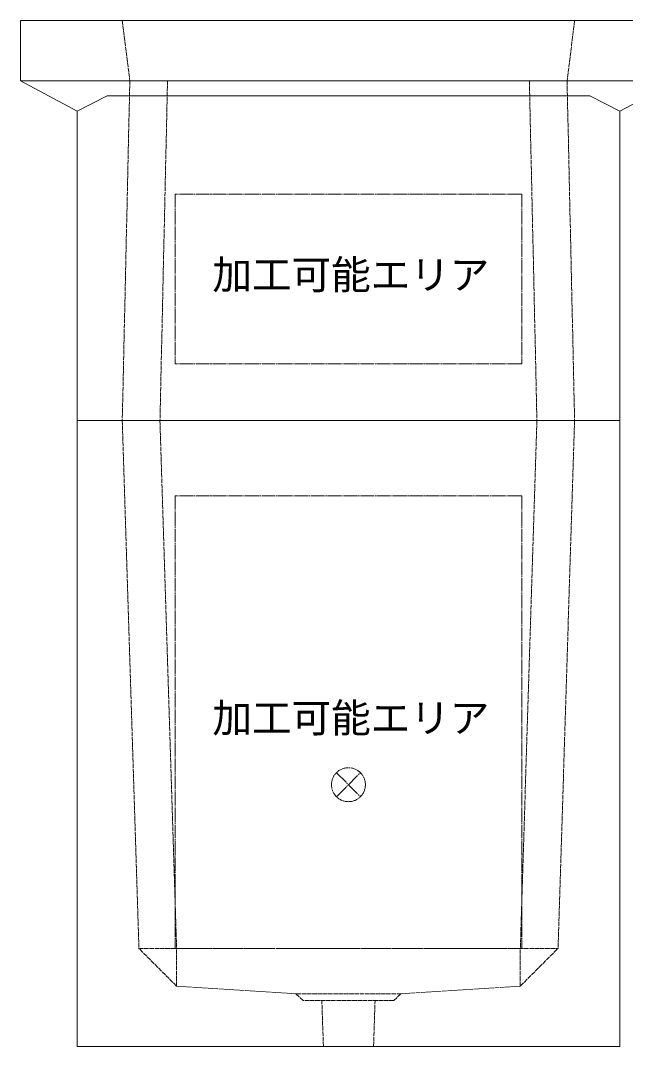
# Model space of a CAD drawing. Units: millimetres, scale not verified. Extents: x -3712 to 3712, y -2625 to 2625.
# Drawn here: x -472 to 330, y -1595 to -235 of the extents above; entities that cross this region are included whole.
import ezdxf
from ezdxf.enums import TextEntityAlignment as Align

# ---------------------------------------------------------------- set-up
doc = ezdxf.new("R2010")
doc.units = ezdxf.units.MM
doc.header["$LTSCALE"] = 10
doc.linetypes.add('LONG_DASHED1', pattern=[7, 6, -1])
doc.linetypes.add('LONG_DOUBLE_CHAIN', pattern=[21.8, 18, -1, 0.6, -0.6, 0.6, -1])
doc.layers.add('0-7_D-STR', color=7, linetype='LONG_DASHED1', lineweight=9)
doc.layers.add('0-9_D-STR-STR5', color=1, linetype='LONG_DOUBLE_CHAIN', lineweight=9)
doc.styles.add('ＭＳ ゴシック', font='')
doc.styles.get('ＭＳ ゴシック').set_extended_font_data('MS Gothic')

# ---------------------------------------------------------------- blocks, each defined once
blk = doc.blocks.new('A$C4FB20316')
at = {"layer": '0-7_D-STR', "linetype": 'Continuous'}
for p, q in [((-4350, 4500), (-4350, 5300)), ((-4350, 5300), (4350, 5300)), ((4350, 5300), (4350, 4500)), ((-3600, 4100), (-4350, 4500)), ((4350, 4500), (-4350, 4500)), ((3600, 4100), (4350, 4500)), ((-3600, 4100), (-3200, 4300)), ((-3600, 0), (-3600, 4100)), ((3600, 4100), (3600, 0)), ((-3600, 0), (3600, 0))]:
    blk.add_line(p, q, dxfattribs=at)
at = {"layer": '0-7_D-STR'}
for p, q in [((-3000, 5300), (-2900, 4500)), ((3000, 5300), (2900, 4500)), ((-2900, 4500), (-3000, 0)), ((-2400, 4500), (-2500, 0)), ((2400, 4500), (2500, 0)), ((2900, 4500), (3000, 0))]:
    blk.add_line(p, q, dxfattribs=at)
at = {"layer": '0-7_D-STR', "linetype": 'Continuous'}
blk.add_lwpolyline([(3600, 4100), (3200, 4300), (-3200, 4300)], dxfattribs=at)
at = {"layer": '0-9_D-STR-STR5'}
for p, q in [((2300, 3000), (2300, 750)), ((2300, 750), (-2300, 750))]:
    blk.add_line(p, q, dxfattribs=at)
blk.add_lwpolyline([(2300, 3000), (-2300, 3000), (-2300, 750)], dxfattribs=at)
blk = doc.blocks.new('A$C2D8D082F')
at = {"layer": '0-7_D-STR', "linetype": 'Continuous'}
for p, q in [((-3600, 0), (3600, 0)), ((-3600, -8300), (-3600, 0))]:
    blk.add_line(p, q, dxfattribs=at)
at = {"layer": '0-7_D-STR'}
for p, q in [((-3000, 0), (-2780, -7000)), ((-2500, 0), (-2280, -7000)), ((2500, 0), (2280, -7000)), ((3000, 0), (2780, -7000)), ((-2280, -7500), (-2780, -7000)), ((-2780, -7000), (2780, -7000)), ((-2280, -7500), (-2280, -7000)), ((2280, -7500), (2780, -7000)), ((2280, -7500), (2280, -7000)), ((-2280, -7500), (-700, -7600)), ((-600, -7690), (-700, -7600)), ((700, -7600), (-700, -7600)), ((600, -7690), (700, -7600)), ((2280, -7500), (700, -7600)), ((600, -7690), (-600, -7690)), ((-333, -8300), (-352.5, -7690)), ((333, -8300), (352.5, -7690))]:
    blk.add_line(p, q, dxfattribs=at)
at = {"layer": '0-7_D-STR', "linetype": 'Continuous'}
blk.add_lwpolyline([(-3600, -8300), (3600, -8300), (3600, 0)], dxfattribs=at)
at = {"layer": '0-9_D-STR-STR5'}
for p, q in [((2300, -1000), (2300, -7000)), ((2300, -7000), (-2300, -7000))]:
    blk.add_line(p, q, dxfattribs=at)
blk.add_lwpolyline([(2300, -1000), (-2300, -1000), (-2300, -7000)], dxfattribs=at)
blk = doc.blocks.new('A$C1C640AAB')
at = {"layer": '0-9_D-STR-STR5'}
for p, q in [((-159.1, -159.1), (159.1, 159.1)), ((-159.1, 159.1), (159.1, -159.1))]:
    blk.add_line(p, q, dxfattribs=at)
blk.add_circle((0, 0), 225, dxfattribs=at)
blk = doc.blocks.new('A$C477cbc95')
at = {"layer": '0-7_D-STR'}
blk.add_blockref('A$C2D8D082F', (0, 0), dxfattribs=at)
at = {"layer": '0-9_D-STR-STR5'}
blk.add_blockref('A$C1C640AAB', (0, -4830), dxfattribs=at)

msp = doc.modelspace()

# ---------------------------------------------------------------- block references
at = {"layer": '0-7_D-STR', "xscale": 0.1, "yscale": 0.1}
for name in ['A$C4FB20316', 'A$C477cbc95']:
    msp.add_blockref(name, (-37.5, -765), dxfattribs=at)

# ---------------------------------------------------------------- texts
at = {"layer": '0-9_D-STR-STR5', "style": 'ＭＳ ゴシック'}
for p in [(-217.98, -602.75), (-217.98, -1190.25)]:
    msp.add_text('加工可能エリア', height=38.49, dxfattribs=at).set_placement(p, align=Align.BOTTOM_LEFT)

doc.saveas('drawing.dxf')
